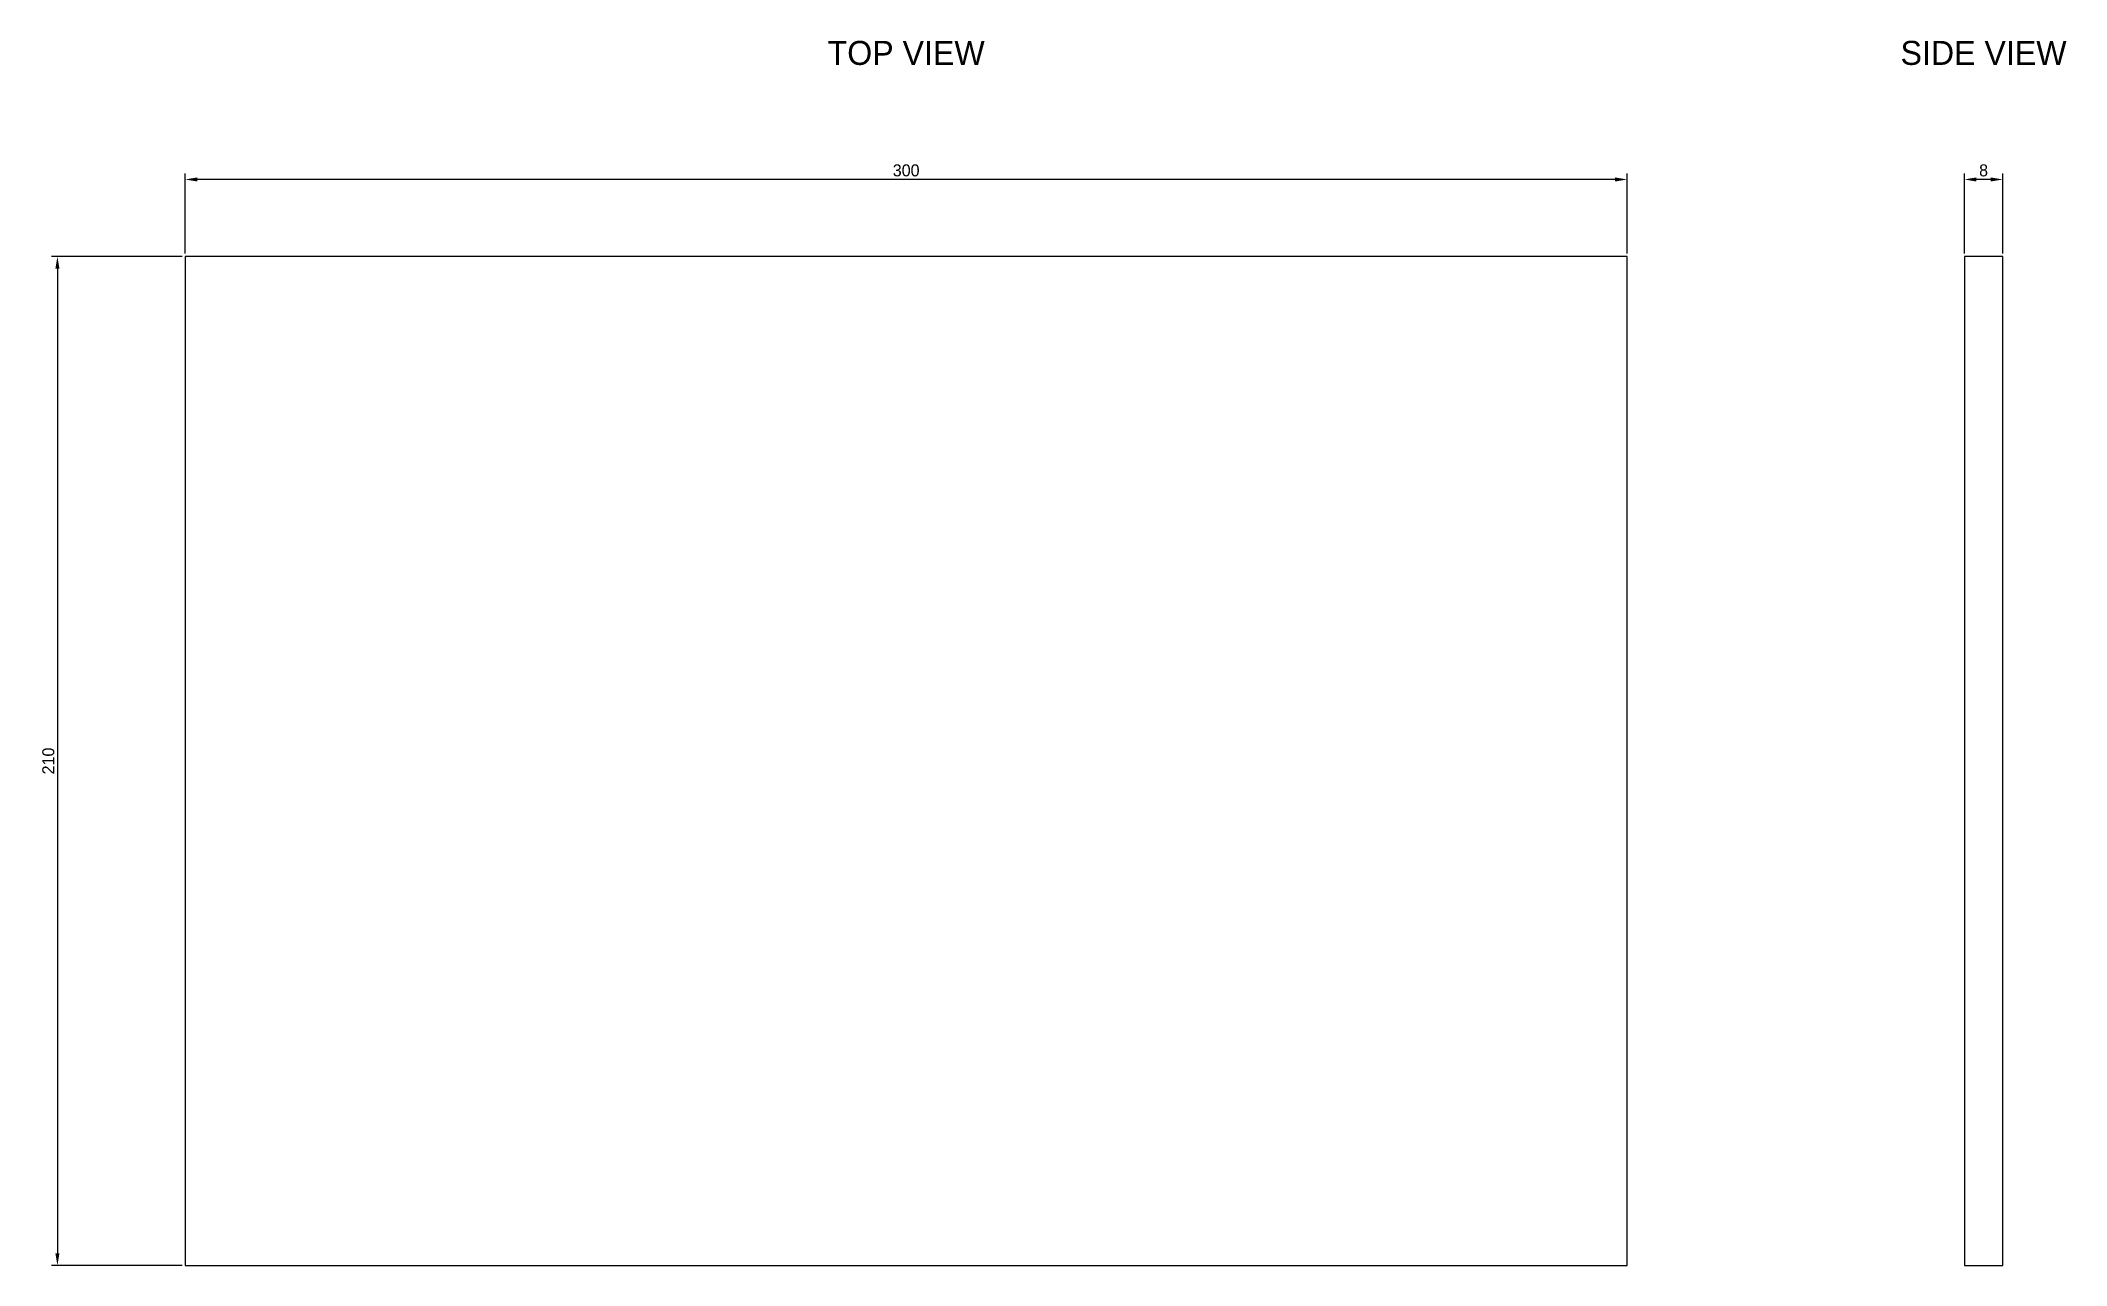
# Model space of a CAD drawing. Header units: millimetres. Extents: x 145 to 567, y 199 to 454.
import ezdxf
from ezdxf.enums import TextEntityAlignment as Align

# ---------------------------------------------------------------- set-up
doc = ezdxf.new("R2010")
doc.units = ezdxf.units.MM
doc.dimstyles.new('ISO-25', dxfattribs={"dimtxt": 2.5, "dimasz": 2.5, "dimexe": 1.25, "dimexo": 0.625, "dimtad": 1, "dimtxsty": 'Standard', "dimcen": 2.5, "dimadec": 0, "dimazin": 0, "dimtfac": 1, "dimtmove": 0, "dimatfit": 3, "dimfxl": 1, "dimarcsym": 0})

# ---------------------------------------------------------------- blocks, each defined once
blk = doc.blocks.new('*D1')
at = {"color": 0, "lineweight": -2, "transparency": 16777216}
for p, q in [((175.29, 409.9), (175.29, 426.55)), ((475.29, 409.9), (475.29, 426.55)), ((472.79, 425.3), (177.79, 425.3))]:
    blk.add_line(p, q, dxfattribs=at)
at = {"color": 0, "transparency": 16777216}
for points in [[(177.79, 425.72), (177.79, 424.88), (175.29, 425.3)], [(472.79, 425.72), (472.79, 424.88), (475.29, 425.3)]]:
    blk.add_solid(points, dxfattribs=at)
at = {"layer": 'Defpoints', "color": 0, "transparency": 16777216}
for p in [(175.29, 425.3), (175.29, 409.27), (475.29, 409.27)]:
    blk.add_point(p, dxfattribs=at)
at = {"color": 0, "transparency": 16777216, "insert": (325.29, 427.18), "char_height": 2.5, "attachment_point": 5}
blk.add_mtext('300', dxfattribs=at)
blk = doc.blocks.new('*D2')
at = {"color": 0, "lineweight": -2, "transparency": 16777216}
for p, q in [((174.66, 409.27), (147.44, 409.27)), ((148.69, 406.77), (148.69, 201.77)), ((174.66, 199.27), (147.44, 199.27))]:
    blk.add_line(p, q, dxfattribs=at)
at = {"color": 0, "transparency": 16777216}
for points in [[(148.27, 406.77), (149.11, 406.77), (148.69, 409.27)], [(148.27, 201.77), (149.11, 201.77), (148.69, 199.27)]]:
    blk.add_solid(points, dxfattribs=at)
at = {"layer": 'Defpoints', "color": 0, "transparency": 16777216}
for p in [(175.29, 409.27), (148.69, 199.27), (175.29, 199.27)]:
    blk.add_point(p, dxfattribs=at)
at = {"color": 0, "transparency": 16777216, "insert": (146.81, 304.27), "char_height": 2.5, "attachment_point": 5, "rotation": 90}
blk.add_mtext('210', dxfattribs=at)
blk = doc.blocks.new('*D3')
at = {"color": 0, "lineweight": -2, "transparency": 16777216}
for p, q in [((545.47, 409.9), (545.47, 426.55)), ((553.47, 409.9), (553.47, 426.55)), ((550.97, 425.3), (547.97, 425.3))]:
    blk.add_line(p, q, dxfattribs=at)
at = {"color": 0, "transparency": 16777216}
for points in [[(547.97, 425.72), (547.97, 424.88), (545.47, 425.3)], [(550.97, 425.72), (550.97, 424.88), (553.47, 425.3)]]:
    blk.add_solid(points, dxfattribs=at)
at = {"layer": 'Defpoints', "color": 0, "transparency": 16777216}
for p in [(545.47, 425.3), (545.47, 409.27), (553.47, 409.27)]:
    blk.add_point(p, dxfattribs=at)
at = {"color": 0, "transparency": 16777216, "insert": (549.47, 427.18), "char_height": 2.5, "attachment_point": 5}
blk.add_mtext('8', dxfattribs=at)

msp = doc.modelspace()

# ---------------------------------------------------------------- linework, layer by layer
for points in [[(175.289, 199.271), (475.289, 199.271), (475.289, 409.271), (175.289, 409.271)], [(545.465, 199.271), (553.465, 199.271), (553.465, 409.271), (545.465, 409.271)]]:
    msp.add_lwpolyline(points, close=True)

# ---------------------------------------------------------------- texts
for s, p in [('TOP VIEW', (325.289, 449.147)), ('SIDE VIEW', (549.465, 449.147))]:
    msp.add_text(s, height=5).set_placement(p, align=Align.CENTER)

# ---------------------------------------------------------------- dimensions: what is measured, and where the dimension line sits
for base, p1, p2, picture, middle in [((175.289, 425.301), (475.289, 409.271), (175.289, 409.271), '*D1', (325.289, 427.176)), ((545.465, 425.301), (553.465, 409.271), (545.465, 409.271), '*D3', (549.465, 427.176))]:
    dim = msp.add_linear_dim(base=base, p1=p1, p2=p2, dimstyle='ISO-25')
    dim.commit()
    dim.dimension.update_dxf_attribs({"geometry": picture, "text_midpoint": middle})
dim = msp.add_linear_dim(base=(148.69, 199.271), p1=(175.289, 409.271), p2=(175.289, 199.271), angle=90, dimstyle='ISO-25')
dim.commit()
dim.dimension.update_dxf_attribs({"geometry": '*D2', "text_midpoint": (146.815, 304.271)})

doc.saveas('drawing.dxf')
